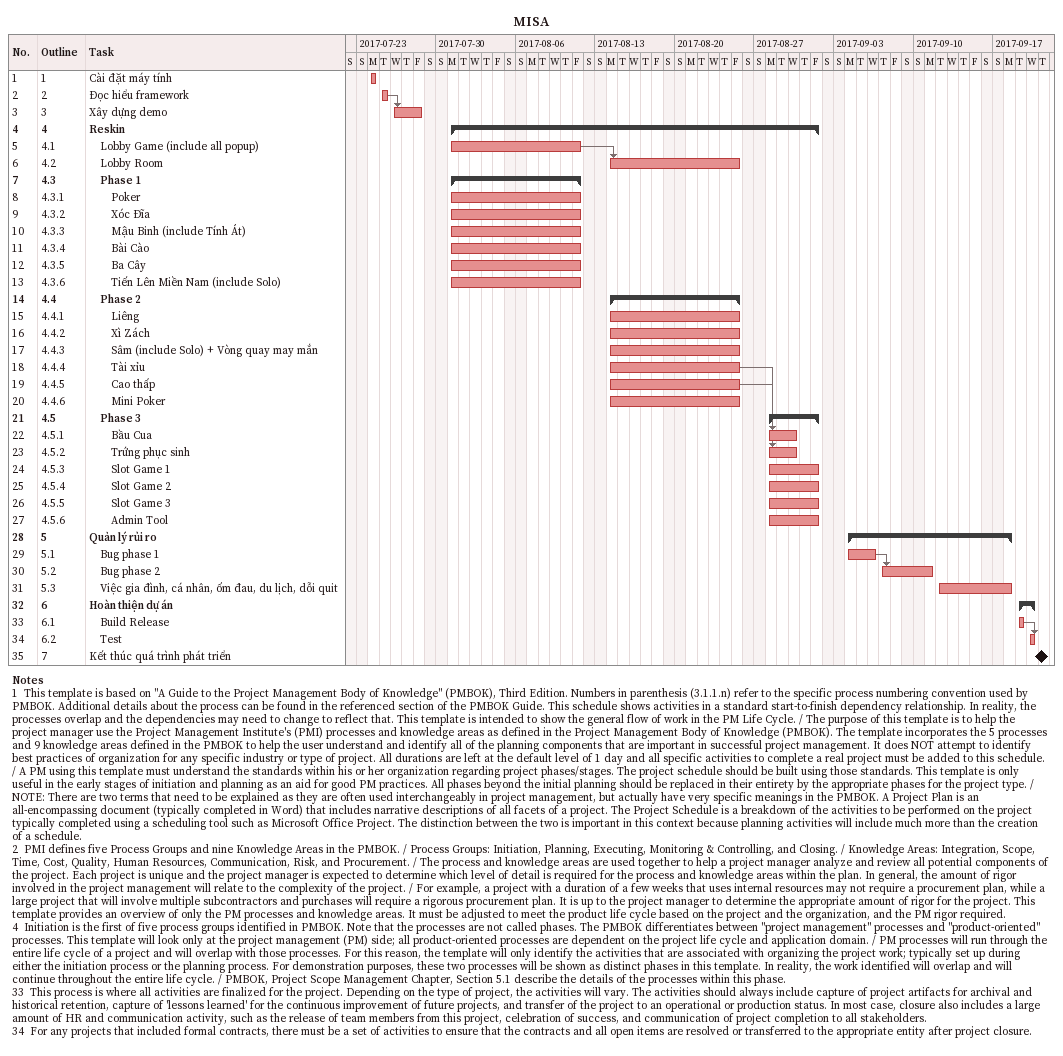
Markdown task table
MISA

| ID | WBS | Task | Start | Finish | Predecessors |
|---|---|---|---|---|---|
| 1 | 1 | Cài đặt máy tính | 2017-07-24 | 2017-07-24 |  |
| 2 | 2 | Đọc hiểu framework | 2017-07-25 | 2017-07-25 |  |
| 3 | 3 | Xây dựng demo | 2017-07-26 | 2017-07-28 | 2 |
| 4 | 4 | **Reskin** | 2017-07-31 | 2017-09-01 |  |
| 5 | 4.1 | Lobby Game (include all popup) | 2017-07-31 | 2017-08-11 |  |
| 6 | 4.2 | Lobby Room | 2017-08-14 | 2017-08-25 | 5 |
| 7 | 4.3 | **Phase 1** | 2017-07-31 | 2017-08-11 |  |
| 8 | 4.3.1 | Poker | 2017-07-31 | 2017-08-11 |  |
| 9 | 4.3.2 | Xóc Đĩa | 2017-07-31 | 2017-08-11 |  |
| 10 | 4.3.3 | Mậu Binh (include Tính Át) | 2017-07-31 | 2017-08-11 |  |
| 11 | 4.3.4 | Bài Cào | 2017-07-31 | 2017-08-11 |  |
| 12 | 4.3.5 | Ba Cây | 2017-07-31 | 2017-08-11 |  |
| 13 | 4.3.6 | Tiến Lên Miền Nam (include Solo) | 2017-07-31 | 2017-08-11 |  |
| 14 | 4.4 | **Phase 2** | 2017-08-14 | 2017-08-25 |  |
| 15 | 4.4.1 | Liêng | 2017-08-14 | 2017-08-25 |  |
| 16 | 4.4.2 | Xì Zách | 2017-08-14 | 2017-08-25 |  |
| 17 | 4.4.3 | Sâm (include Solo) + Vòng quay may mắn | 2017-08-14 | 2017-08-25 |  |
| 18 | 4.4.4 | Tài xỉu | 2017-08-14 | 2017-08-25 |  |
| 19 | 4.4.5 | Cao thấp | 2017-08-14 | 2017-08-25 |  |
| 20 | 4.4.6 | Mini Poker | 2017-08-14 | 2017-08-25 |  |
| 21 | 4.5 | **Phase 3** | 2017-08-28 | 2017-09-01 |  |
| 22 | 4.5.1 | Bầu Cua | 2017-08-28 | 2017-08-30 | 19 |
| 23 | 4.5.2 | Trứng phục sinh | 2017-08-28 | 2017-08-30 | 18 |
| 24 | 4.5.3 | Slot Game 1 | 2017-08-28 | 2017-09-01 |  |
| 25 | 4.5.4 | Slot Game 2 | 2017-08-28 | 2017-09-01 |  |
| 26 | 4.5.5 | Slot Game 3 | 2017-08-28 | 2017-09-01 |  |
| 27 | 4.5.6 | Admin Tool | 2017-08-28 | 2017-09-01 |  |
| 28 | 5 | **Quản lý rủi ro** | 2017-09-04 | 2017-09-18 |  |
| 29 | 5.1 | Bug phase 1 | 2017-09-04 | 2017-09-06 |  |
| 30 | 5.2 | Bug phase 2 | 2017-09-07 | 2017-09-11 | 29 |
| 31 | 5.3 | Việc gia đình, cá nhân, ốm đau, du lịch, dỗi quit | 2017-09-12 | 2017-09-18 |  |
| 32 | 6 | **Hoàn thiện dự án** | 2017-09-19 | 2017-09-20 |  |
| 33 | 6.1 | Build Release | 2017-09-19 | 2017-09-19 |  |
| 34 | 6.2 | Test | 2017-09-20 | 2017-09-20 | 33 |
| 35 | 7 | Kết thúc quá trình phát triển (milestone) | 2017-09-21 | 2017-09-21 |  |

Notes
- 1: This template is based on "A Guide to the Project Management Body of Knowledge" (PMBOK), Third Edition. Numbers in parenthesis (3.1.1.n) refer to the specific process numbering convention used by PMBOK. Additional details about the process can be found in the referenced section of the PMBOK Guide. This schedule shows activities in a standard start-to-finish dependency relationship. In reality, the processes overlap and the dependencies may need to change to reflect that. This template is intended to show the general flow of work in the PM Life Cycle. / The purpose of this template is to help the project manager use the Project Management Institute's (PMI) processes and knowledge areas as defined in the Project Management Body of Knowledge (PMBOK). The template incorporates the 5 processes and 9 knowledge areas defined in the PMBOK to help the user understand and identify all of the planning components that are important in successful project management. It does NOT attempt to identify best practices of organization for any specific industry or type of project. All durations are left at the default level of 1 day and all specific activities to complete a real project must be added to this schedule. / A PM using this template must understand the standards within his or her organization regarding project phases/stages. The project schedule should be built using those standards. This template is only useful in the early stages of initiation and planning as an aid for good PM practices. All phases beyond the initial planning should be replaced in their entirety by the appropriate phases for the project type. / NOTE: There are two terms that need to be explained as they are often used interchangeably in project management, but actually have very specific meanings in the PMBOK. A Project Plan is an all-encompassing document (typically completed in Word) that includes narrative descriptions of all facets of a project. The Project Schedule is a breakdown of the activities to be performed on the project typically completed using a scheduling tool such as Microsoft Office Project. The distinction between the two is important in this context because planning activities will include much more than the creation of a schedule.
- 2: PMI defines five Process Groups and nine Knowledge Areas in the PMBOK. / Process Groups: Initiation, Planning, Executing, Monitoring & Controlling, and Closing. / Knowledge Areas: Integration, Scope, Time, Cost, Quality, Human Resources, Communication, Risk, and Procurement. / The process and knowledge areas are used together to help a project manager analyze and review all potential components of the project. Each project is unique and the project manager is expected to determine which level of detail is required for the process and knowledge areas within the plan. In general, the amount of rigor involved in the project management will relate to the complexity of the project. / For example, a project with a duration of a few weeks that uses internal resources may not require a procurement plan, while a large project that will involve multiple subcontractors and purchases will require a rigorous procurement plan. It is up to the project manager to determine the appropriate amount of rigor for the project. This template provides an overview of only the PM processes and knowledge areas. It must be adjusted to meet the product life cycle based on the project and the organization, and the PM rigor required.
- 4: Initiation is the first of five process groups identified in PMBOK. Note that the processes are not called phases. The PMBOK differentiates between "project management" processes and "product-oriented" processes. This template will look only at the project management (PM) side; all product-oriented processes are dependent on the project life cycle and application domain. / PM processes will run through the entire life cycle of a project and will overlap with those processes. For this reason, the template will only identify the activities that are associated with organizing the project work; typically set up during either the initiation process or the planning process. For demonstration purposes, these two processes will be shown as distinct phases in this template. In reality, the work identified will overlap and will continue throughout the entire life cycle. / PMBOK, Project Scope Management Chapter, Section 5.1 describe the details of the processes within this phase.
- 33: This process is where all activities are finalized for the project. Depending on the type of project, the activities will vary. The activities should always include capture of project artifacts for archival and historical retention, capture of 'lessons learned' for the continuous improvement of future projects, and transfer of the project to an operational or production status. In most case, closure also includes a large amount of HR and communication activity, such as the release of team members from this project, celebration of success, and communication of project completion to all stakeholders.
- 34: For any projects that included formal contracts, there must be a set of activities to ensure that the contracts and all open items are resolved or transferred to the appropriate entity after project closure.
